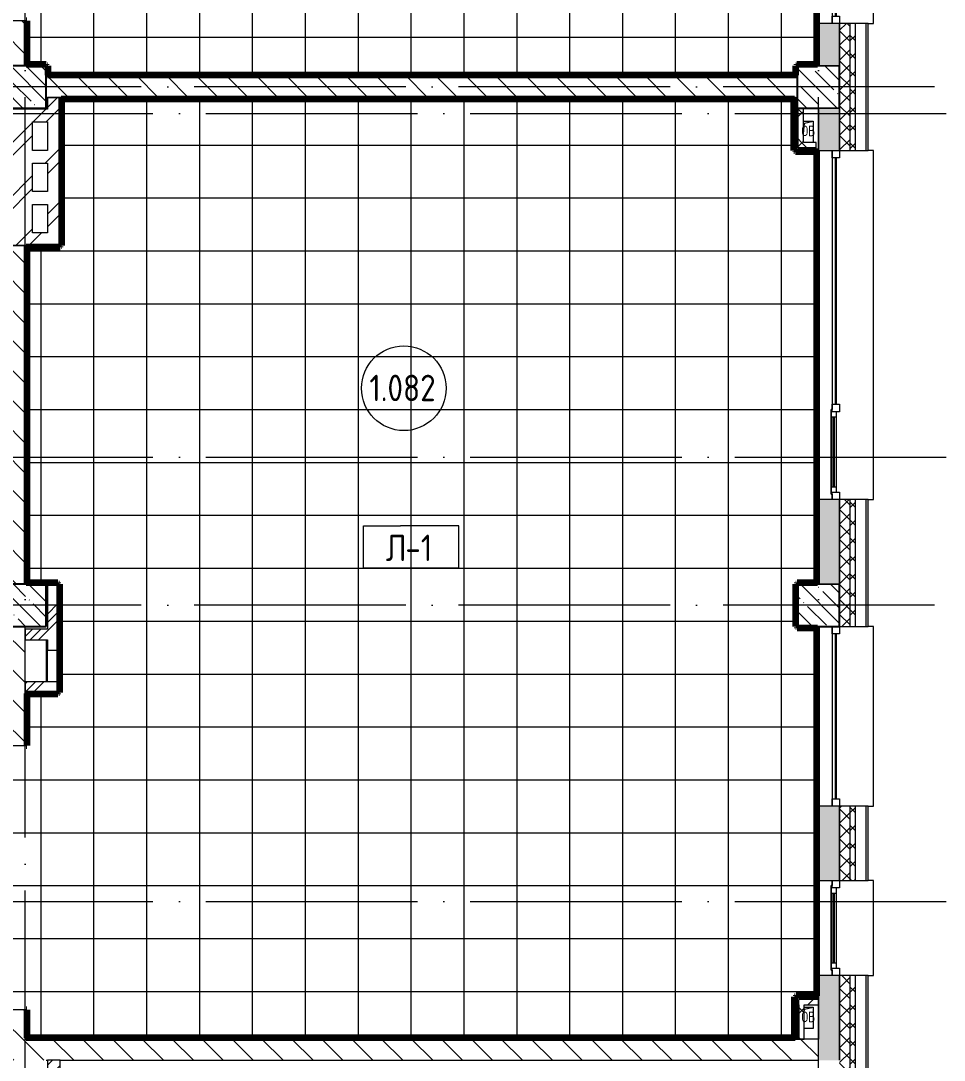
# Model space of a CAD drawing. Header units: millimetres. Extents: x -4370 to 196781, y -4577 to 61202.
# Drawn here: x 145209 to 153939, y 26825 to 36650 of the extents above; entities that cross this region are included whole.
import ezdxf

# ---------------------------------------------------------------- set-up
doc = ezdxf.new("R2010")
doc.units = ezdxf.units.MM
doc.linetypes.add('ADSK_Линия сетки', pattern=[2500, 2000, -250, 0, -250])
for name, color, linetype, lineweight in [('A-____-NOTE-TEXT', 131, 'Continuous', 9), ('A-AREA-____-IDEN', 2, 'Continuous', 20), ('A-DETL-GENF-OTLN', 92, 'Continuous', 9), ('A-FLOR-____-IDEN', 11, 'Continuous', 20), ('A-FLOR-____-OTLN', 192, 'Continuous', 9), ('A-FLOR-____-PATT', 8, 'Continuous', 9), ('A-GENM-____-MCUT', 13, 'Continuous', 9), ('A-GENM-____-OTLN', 13, 'Continuous', 9), ('A-GLAZ-____-MCUT', 151, 'Continuous', 9), ('A-GLAZ-____-OTLN', 151, 'Continuous', 9), ('A-WALL-____-MCUT', 113, 'Continuous', 9), ('A-WALL-____-PATT', 111, 'Continuous', 9), ('A-WALL-FNSH-MCUT', 113, 'Continuous', 9), ('I-WALL-____-OTLN', 2, 'Continuous', 9), ('S-COLS-____-MCUT', 52, 'Continuous', 9), ('S-COLS-____-OTLN', 52, 'Continuous', 9), ('S-GRID-____-OTLN', 1, 'Continuous', 9)]:
    doc.layers.add(name, color=color, linetype=linetype, lineweight=lineweight)
doc.styles.add('GOST Common_1', font='GOST_Common.ttf', dxfattribs={"width": 0.9, "height": 250})
doc.styles.add('ISOCPEUR', font='isocpeur.ttf', dxfattribs={"width": 0.8, "height": 100})
pattern_1 = [(135, (0, 0), (-141.42136, -141.42136), [])]
pattern_2 = [(45, (0, 0), (-224.5064, 224.5064), []), (45, (79.38, 0), (0, 449.0128), []), (45, (-79.38, 0), (0, 449.0128), [])]
pattern_3 = [(45, (0, 0), (-251.4472, 251.4472), []), (45, (0, 381), (-251.4472, 251.4472), [])]
pattern_4 = [(45, (0, 0), (-141.42136, 141.42136), []), (135, (0, 0), (-141.42136, -141.42136), [])]
pattern_5 = [(135, (0, 0), (-142.5612, -142.5612), []), (135, (142.56, 0), (-142.5612, -142.5612), [252.016, -50.403, 3.353, -47.05])]

# ---------------------------------------------------------------- blocks, each defined once
blk = doc.blocks.new('Окно_СКБ_1Ст1 - 120_Окно_СКБ_1Ст_900_ОК6Л-V30-О_АИ_ПП_0_000_Целиком')
at = {"layer": 'A-GLAZ-____-MCUT', "color": 90}
for p, q in [((-450, -195), (-450, -125)), ((-450, -125), (-380, -125)), ((-380, -195), (-450, -195)), ((-380, -195), (-400, -195)), ((-400, -195), (-400, -205)), ((-380, -125), (-380, -195)), ((380, -155), (-380, -155)), ((-380, -155), (-380, -195)), ((-330, -205), (-330, -155)), ((330, -205), (330, -155)), ((380, -195), (380, -125)), ((380, -125), (450, -125)), ((380, -195), (380, -155)), ((450, -195), (380, -195)), ((400, -195), (380, -195)), ((400, -205), (400, -195)), ((450, -125), (450, -195)), ((-400, -205), (400, -205)), ((400, -205), (-400, -205))]:
    blk.add_line(p, q, dxfattribs=at)
at = {"layer": 'A-GLAZ-____-MCUT', "color": 10, "lineweight": 5}
for p, q in [((-330, -175), (330, -175)), ((330, -185), (-330, -185))]:
    blk.add_line(p, q, dxfattribs=at)
at = {"layer": 'A-GLAZ-____-OTLN', "color": 10, "lineweight": 5}
for p, q in [((-450, -195), (-400, -195)), ((400, -195), (450, -195))]:
    blk.add_line(p, q, dxfattribs=at)
blk = doc.blocks.new('WNW_Отлив1 - Отлив_металлический 2-28596055-О_АИ_ПП_0_000_Целиком')
at = {"layer": 'A-GLAZ-____-OTLN', "color": 10, "lineweight": 5}
for p, q in [((450, 320), (-450, 320)), ((-450, 320), (-450, 270)), ((450, 270), (450, 320))]:
    blk.add_line(p, q, dxfattribs=at)
blk = doc.blocks.new('Окно_СКБ_1Ст1 - 120_Окно_СКБ_1Ст_1700_ОК19Л-29018914-О_АИ_ПП_0_000_Целиком')
at = {"layer": 'A-GLAZ-____-MCUT', "color": 90}
for p, q in [((-850, -195), (-850, -125)), ((-850, -125), (-780, -125)), ((-780, -195), (-850, -195)), ((-780, -125), (-780, -195)), ((780, -195), (780, -125)), ((780, -125), (850, -125)), ((850, -195), (780, -195)), ((850, -125), (850, -195))]:
    blk.add_line(p, q, dxfattribs=at)
at = {"layer": 'A-GLAZ-____-MCUT', "color": 10, "lineweight": 5}
for p, q in [((780, -155), (-780, -155)), ((780, -165), (-780, -165))]:
    blk.add_line(p, q, dxfattribs=at)
at = {"layer": 'A-GLAZ-____-OTLN', "color": 10, "lineweight": 5}
blk.add_line((-850, -195), (850, -195), dxfattribs=at)
blk = doc.blocks.new('WNW_Отлив1 - Отлив_металлический 2-28595994-О_АИ_ПП_0_000_Целиком')
at = {"layer": 'A-GLAZ-____-OTLN', "color": 10, "lineweight": 5}
for p, q in [((850, 320), (-850, 320)), ((-850, 320), (-850, 270)), ((850, 270), (850, 320))]:
    blk.add_line(p, q, dxfattribs=at)
blk = doc.blocks.new('Окно_СКБ_2Ст1 - Окно_СКБ_2Ст 3300_ОК2-29018964-О_АИ_ПП_0_000_Целиком')
at = {"layer": 'A-GLAZ-____-MCUT', "color": 90}
for p, q in [((-1650, -195), (-1650, -125)), ((-1650, -125), (-1580, -125)), ((-1580, -195), (-1650, -195)), ((-1580, -125), (-1580, -195)), ((750, -195), (750, -125)), ((750, -125), (820, -125)), ((820, -195), (750, -195)), ((820, -195), (800, -195)), ((800, -195), (800, -205)), ((820, -125), (820, -195)), ((1580, -155), (820, -155)), ((820, -155), (820, -195)), ((870, -205), (870, -155)), ((1530, -205), (1530, -155)), ((1580, -195), (1580, -125)), ((1580, -125), (1650, -125)), ((1580, -195), (1580, -155)), ((1650, -195), (1580, -195)), ((1600, -195), (1580, -195)), ((1600, -205), (1600, -195)), ((1650, -125), (1650, -195)), ((800, -205), (1600, -205)), ((1600, -205), (800, -205))]:
    blk.add_line(p, q, dxfattribs=at)
at = {"layer": 'A-GLAZ-____-MCUT', "color": 10, "lineweight": 5}
for p, q in [((750, -155), (-1580, -155)), ((750, -165), (-1580, -165)), ((870, -175), (1530, -175)), ((1530, -185), (870, -185))]:
    blk.add_line(p, q, dxfattribs=at)
at = {"layer": 'A-GLAZ-____-OTLN', "color": 10, "lineweight": 5}
for p, q in [((-1650, -195), (800, -195)), ((1600, -195), (1650, -195))]:
    blk.add_line(p, q, dxfattribs=at)
blk = doc.blocks.new('WNW_Отлив1 - Отлив_металлический 2-28598290-О_АИ_ПП_0_000_Целиком')
at = {"layer": 'A-GLAZ-____-OTLN', "color": 10, "lineweight": 5}
for p, q in [((1650, 320), (-1650, 320)), ((-1650, 320), (-1650, 270)), ((1650, 270), (1650, 320))]:
    blk.add_line(p, q, dxfattribs=at)
blk = doc.blocks.new('Окно_СКБ_2Ст1 - Окно_СКБ_2Ст 3300_ОК2л-29018870-О_АИ_ПП_0_000_Целиком')
at = {"layer": 'A-GLAZ-____-MCUT', "color": 90}
for p, q in [((-1650, -195), (-1650, -125)), ((-1650, -125), (-1580, -125)), ((-1580, -195), (-1650, -195)), ((-1580, -195), (-1600, -195)), ((-1600, -195), (-1600, -205)), ((-1580, -125), (-1580, -195)), ((-820, -155), (-1580, -155)), ((-1580, -155), (-1580, -195)), ((-1530, -205), (-1530, -155)), ((-870, -205), (-870, -155)), ((-820, -195), (-820, -125)), ((-820, -125), (-750, -125)), ((-820, -195), (-820, -155)), ((-750, -195), (-820, -195)), ((-800, -195), (-820, -195)), ((-800, -205), (-800, -195)), ((-750, -125), (-750, -195)), ((1580, -195), (1580, -125)), ((1580, -125), (1650, -125)), ((1650, -195), (1580, -195)), ((1650, -125), (1650, -195)), ((-1600, -205), (-800, -205)), ((-800, -205), (-1600, -205))]:
    blk.add_line(p, q, dxfattribs=at)
at = {"layer": 'A-GLAZ-____-MCUT', "color": 10, "lineweight": 5}
for p, q in [((-1530, -175), (-870, -175)), ((-870, -185), (-1530, -185)), ((1580, -155), (-750, -155)), ((1580, -165), (-750, -165))]:
    blk.add_line(p, q, dxfattribs=at)
at = {"layer": 'A-GLAZ-____-OTLN', "color": 10, "lineweight": 5}
for p, q in [((-1650, -195), (-1600, -195)), ((-800, -195), (1650, -195))]:
    blk.add_line(p, q, dxfattribs=at)
blk = doc.blocks.new('BSC_Колонна _Прямоугольная - 400x400-V39-О_АИ_ПП_0_000_Целиком')
at = {"layer": 'S-COLS-____-OTLN', "lineweight": 5}
h = blk.add_hatch(dxfattribs=at)
h.set_pattern_fill('FP_67', color=256, style=0, pattern_type=2)
h.set_pattern_definition([(135, (-145249.98, -31125), (-142.5612, -142.5612), []), (135, (-145107.42, -31125), (-142.5612, -142.5612), [252.016, -50.403, 3.353, -47.05])])
h.paths.add_polyline_path([(200, -200), (200, 200), (-200, 200), (-200, -200)])
at = {"layer": 'S-COLS-____-MCUT', "color": 130, "lineweight": 25}
for p, q in [((200, 200), (-200, 200)), ((-200, 200), (-200, -200)), ((200, -200), (200, 200)), ((-200, -200), (200, -200))]:
    blk.add_line(p, q, dxfattribs=at)
blk = doc.blocks.new('_Wn_-As_OpeningMEP_floor__Rectangular - _Wn_-As_OpeningMEP_floor__Rectangular-V50-О_АИ_ПП_0_000_Целиком')
at = {"layer": 'A-DETL-GENF-OTLN', "color": 10, "lineweight": 5}
for p, q in [((-42, 32.5), (-32.3, 132.3)), ((-32.3, 132.3), (50, 150))]:
    blk.add_line(p, q, dxfattribs=at)
blk = doc.blocks.new('_Wn_-As_OpeningMEP_floor__Rectangular - _Wn_-As_OpeningMEP_floor__Rectangular-V51-О_АИ_ПП_0_000_Целиком')
at = {"layer": 'A-DETL-GENF-OTLN', "color": 10, "lineweight": 5}
for p, q in [((-35, 104.6), (-32.3, 132.3)), ((-32.3, 132.3), (50, 150))]:
    blk.add_line(p, q, dxfattribs=at)
blk = doc.blocks.new('ASML_АР_Отделка Люка - ВО Отделка люков_Грунтовка 0_Шпатлевка 0_Окраска 0_0-42467640-О_АИ_ПП_0_000_Целиком')
at = {"layer": 'A-GENM-____-MCUT', "color": 130, "lineweight": 25}
for p, q in [((150, 3), (-150, 3)), ((-150, 3), (-150, 0)), ((150, 0), (150, 3)), ((-150, 0), (150, 0))]:
    blk.add_line(p, q, dxfattribs=at)
blk = doc.blocks.new('0083_СОШ675_АР_R22_rvt-1-О_АИ_ПП_0_000_Целиком')
at = {"layer": 'A-WALL-____-PATT', "lineweight": 5}
h = blk.add_hatch(dxfattribs=at)
h.set_pattern_fill('FP_1', color=10, style=0, pattern_type=2)
h.set_pattern_definition([(135, (0, 0), (-84.85281, -84.85281), []), (225, (0, 0), (84.85281, -84.85281), [])])
h.paths.add_polyline_path([(153050, -275), (153100, -275), (153100, 625), (153050, 625), (153050, -175)])
h.paths.add_polyline_path([(153100, 2325), (153100, 3025), (153050, 3025), (153050, 2325)])
h.paths.add_polyline_path([(153050, 3925), (153100, 3925), (153100, 5125), (153050, 5125), (153050, 3978.1)])
h.paths.add_polyline_path([(153100, 8425), (153100, 9625), (153050, 9625), (153050, 8425)])
h.paths.add_polyline_path([(153050, 11325), (153100, 11325), (153100, 12025), (153050, 12025)])
h.paths.add_polyline_path([(153100, 12925), (153100, 14125), (153050, 14125), (153050, 12925)])
h.paths.add_polyline_path([(153050, 17425), (153100, 17425), (153100, 18625), (153050, 18625), (153050, 17838.5)])
h.paths.add_polyline_path([(153100, 20325), (153100, 21025), (153050, 21025), (153050, 20325)])
h.paths.add_polyline_path([(153100, 21925), (153100, 23125), (153050, 23125), (153050, 21925)])
h.paths.add_polyline_path([(153100, 26425), (153100, 27625), (153050, 27625), (153050, 26425)])
h.paths.add_polyline_path([(153100, 28525), (153100, 29225), (153050, 29225), (153050, 28525)])
h.paths.add_polyline_path([(153050, 30925), (153100, 30925), (153100, 32125), (153050, 32125), (153050, 31699)])
h.paths.add_polyline_path([(153100, 35425), (153100, 36625), (153050, 36625), (153050, 35425)])
h.paths.add_polyline_path([(153050, 39925), (153100, 39925), (153100, 41125), (153050, 41125), (153050, 40939.3)])
h.paths.add_polyline_path([(153100, 42025), (153100, 42725), (153050, 42725), (153050, 42025)])
h.paths.add_polyline_path([(153050, 44425), (153100, 44425), (153100, 45625), (153050, 45625), (153050, 45559.5)])
h.paths.add_polyline_path([(153100, 47325), (153100, 48025), (153050, 48025), (153050, 47325)])
h.paths.add_polyline_path([(153050, 48925), (153100, 48925), (153100, 50125), (153050, 50125), (153050, 49024.6)])
h.paths.add_polyline_path([(153050, 53425), (153100, 53425), (153100, 54625), (153050, 54625), (153050, 53644.8)])
h.paths.add_polyline_path([(153100, 57925), (153100, 59075), (153050, 59075), (153050, 57925)])
h = blk.add_hatch(dxfattribs=at)
h.set_pattern_fill('FP_6', color=10, style=0, pattern_type=2)
h.set_pattern_definition([(45, (0, 0), (-70.71068, 70.71068), []), (135, (0, 0), (-70.71068, -70.71068), [])])
h.paths.add_polyline_path([(152950, -175), (153050, -175), (153050, 625), (152950, 625), (152950, -64.6)])
h.paths.add_polyline_path([(153050, 2325), (153050, 3025), (152950, 3025), (152950, 2325)])
h.paths.add_polyline_path([(152950, 3925), (153050, 3925), (153050, 5125), (152950, 5125), (152950, 3978.1)])
h.paths.add_polyline_path([(153050, 8425), (153050, 9625), (152950, 9625), (152950, 8425)])
h.paths.add_polyline_path([(153050, 11325), (153050, 12025), (152950, 12025), (152950, 11325)])
h.paths.add_polyline_path([(152950, 12925), (153050, 12925), (153050, 14125), (152950, 14125), (152950, 13218.4)])
h.paths.add_polyline_path([(152950, 17425), (153050, 17425), (153050, 18625), (152950, 18625), (152950, 17825)])
h.paths.add_polyline_path([(152950, 20325), (153050, 20325), (153050, 21025), (152950, 21025)])
h.paths.add_polyline_path([(152950, 21925), (153050, 21925), (153050, 23125), (152950, 23125), (152950, 22325)])
h.paths.add_polyline_path([(152950, 26425), (153050, 26425), (153050, 27625), (152950, 27625), (152950, 26825)])
h.paths.add_polyline_path([(152950, 28525), (153050, 28525), (153050, 29225), (152950, 29225)])
h.paths.add_polyline_path([(153050, 30925), (153050, 32125), (152950, 32125), (152950, 30925)])
h.paths.add_polyline_path([(153050, 35425), (153050, 36625), (152950, 36625), (152950, 35425)])
h.paths.add_polyline_path([(153050, 39925), (153050, 41125), (152950, 41125), (152950, 39925)])
h.paths.add_polyline_path([(152950, 42025), (153050, 42025), (153050, 42725), (152950, 42725), (152950, 42094.4)])
h.paths.add_polyline_path([(153050, 44425), (153050, 45625), (152950, 45625), (152950, 44425)])
h.paths.add_polyline_path([(153050, 47325), (153050, 48025), (152950, 48025), (152950, 47325)])
h.paths.add_polyline_path([(152950, 48925), (153050, 48925), (153050, 50125), (152950, 50125), (152950, 49024.6)])
h.paths.add_polyline_path([(153050, 53425), (153050, 54625), (152950, 54625), (152950, 53425)])
h.paths.add_polyline_path([(152950, 57925), (153050, 57925), (153050, 58975), (152950, 58975), (152950, 58264.9)])
h = blk.add_hatch(dxfattribs=at)
h.set_pattern_fill('FP_5', color=10, style=0, pattern_type=2)
h.set_pattern_definition([(50, (0, 0), (364.36793, -31.8783), [38.1, -419.1]), (355, (0, 0), (-70.48585, 382.1133), [30.48, -335.28]), (100.451, (30.36, -2.66), (293.885, 350.2334), [32.38, -356.18]), (46.184, (0, 101.6), (542.1585, -84.0858), [57.15, -628.65]), (96.636, (45.2, 94.6), (474.8049, 494.8554), [48.57, -534.27]), (351.184, (0, 101.6), (474.8102, 494.85), [45.72, -502.92]), (21, (50.8, 76.2), (303.22847, -204.53046), [38.1, -419.1]), (326, (50.8, 76.2), (123.6039, 368.37604), [30.48, -335.28]), (71.451, (76.07, 59.16), (426.8341, 163.8427), [32.38, -356.18]), (37.5, (0, 0), (6.17665, 169.11015), [16.764, -314.452, 16.764, -323.596, -336.55]), (37.5, (0, 0), (6.17665, 169.11015), [-671.576, 16.764, -319.786]), (7.5, (0, 0), (133.63888, 200.3615), [16.764, -177.292, 16.764, -306.832, -128.27]), (7.5, (0, 0), (133.63888, 200.3615), [-517.652, 16.764, -111.506]), (327.5, (-113.28, 0), (271.18182, -11.45836), [16.764, -110.236, 16.764, -379.476, -525.78]), (327.5, (-113.28, 0), (271.18182, -11.45836), [-523.24, 16.764, -509.016]), (317.5, (-164.08, 0), (296.2585, 50.85285), [16.764, -148.336, 16.764, -246.38, -373.38]), (317.5, (-164.08, 0), (296.2585, 50.85285), [-428.244, 16.764, -356.616])])
h.paths.add_polyline_path([(152886.1, -175), (152950, -175), (152950, 625), (152750, 625), (152750, -175)])
h.paths.add_polyline_path([(152950, 2325), (152950, 3025), (152750, 3025), (152750, 2325)])
h.paths.add_polyline_path([(152750, 4325), (152950, 4325), (152950, 5125), (152750, 5125), (152750, 4555.6)])
h.paths.add_polyline_path([(152886.1, 8825), (152950, 8825), (152950, 9625), (152750, 9625), (152750, 8825)])
h.paths.add_polyline_path([(152950, 11325), (152950, 12025), (152750, 12025), (152750, 11325)])
h.paths.add_polyline_path([(152950, 13325), (152950, 14125), (152750, 14125), (152750, 13325), (152886.1, 13325)])
h.paths.add_polyline_path([(152886.1, 17825), (152950, 17825), (152950, 18625), (152750, 18625), (152750, 17825)])
h.paths.add_polyline_path([(152750, 20325), (152950, 20325), (152950, 21025), (152750, 21025)])
h.paths.add_polyline_path([(152886.1, 22325), (152950, 22325), (152950, 23125), (152750, 23125), (152750, 22325)])
h.paths.add_polyline_path([(152886.1, 26825), (152950, 26825), (152950, 27625), (152750, 27625), (152750, 26825)])
h.paths.add_polyline_path([(152950, 28525), (152950, 29225), (152750, 29225), (152750, 28525)])
h.paths.add_polyline_path([(152750, 31325), (152950, 31325), (152950, 32125), (152750, 32125), (152750, 31699)])
h.paths.add_polyline_path([(152750, 35425), (152950, 35425), (152950, 35825), (152750, 35825), (152750, 35741.7)])
h.paths.add_polyline_path([(152750, 36225), (152950, 36225), (152950, 36625), (152750, 36625), (152750, 36319.2)])
h.paths.add_polyline_path([(152750, 39925), (152950, 39925), (152950, 40725), (152750, 40725), (152750, 40325.3)])
h.paths.add_polyline_path([(152886.1, 42025), (152950, 42025), (152950, 42725), (152750, 42725), (152750, 42025)])
h.paths.add_polyline_path([(152950, 44425), (152950, 45625), (152750, 45625), (152750, 44425), (152886.1, 44425)])
h.paths.add_polyline_path([(152750, 47725), (152950, 47725), (152950, 48025), (152750, 48025), (152750, 47869.6)])
h.paths.add_polyline_path([(152750, 48925), (152950, 48925), (152950, 50125), (152750, 50125), (152750, 49024.6)])
h.paths.add_polyline_path([(152950, 53825), (152950, 54625), (152750, 54625), (152750, 53825), (152886.1, 53825)])
h.paths.add_polyline_path([(152750, 57925), (152950, 57925), (152950, 58575), (152750, 58575), (152750, 58264.9)])
h = blk.add_hatch(dxfattribs=at)
h.set_pattern_fill('FP_4', color=10, style=0, pattern_type=2)
h.set_pattern_definition(pattern_1)
h.paths.add_polyline_path([(145250, 36225), (145250, 36650), (145050, 36650), (145050, 36225)])
h.paths.add_polyline_path([(145250, 39150), (145250, 40725), (145050, 40725), (145050, 39150)])
h = blk.add_hatch(dxfattribs=at)
h.set_pattern_fill('FP_4', color=10, style=0, pattern_type=2)
h.set_pattern_definition(pattern_1)
h.paths.add_polyline_path([(152550, 35925.2), (152550, 36125.2), (145450, 36125.2), (145450, 35925.2), (152265.2, 35925.2)])
h = blk.add_hatch(dxfattribs=at)
h.set_pattern_fill('FP_7', color=10, style=0, pattern_type=2)
h.set_pattern_definition(pattern_3)
h.paths.add_polyline_path([(145580, 34525), (145580, 35925.2), (145460, 35925.2), (145460, 34525)])
h = blk.add_hatch(dxfattribs=at)
h.set_pattern_fill('FP_7', color=10, style=0, pattern_type=2)
h.set_pattern_definition(pattern_3)
h.paths.add_polyline_path([(145460, 35695), (145460, 35815), (145070, 35815), (145070, 35695), (145434.8, 35695)])
h = blk.add_hatch(dxfattribs=at)
h.set_pattern_fill('FP_56', color=252, style=0, pattern_type=2)
h.set_pattern_definition(pattern_4)
h.paths.add_polyline_path([(152608, 35500.3), (152608, 35825), (152558, 35825), (152558, 35500.3), (152575.7, 35500.3)])
h = blk.add_hatch(dxfattribs=at)
h.set_pattern_fill('FP_7', color=10, style=0, pattern_type=2)
h.set_pattern_definition(pattern_3)
h.paths.add_polyline_path([(145070, 34645), (145320, 34645), (145320, 35695), (145070, 35695), (145070, 35164.1)])
h = blk.add_hatch(dxfattribs=at)
h.set_pattern_fill('FP_56', color=252, style=0, pattern_type=2)
h.set_pattern_definition(pattern_4)
h.paths.add_polyline_path([(152575.7, 35450.3), (152730, 35450.3), (152730, 35500.3), (152558, 35500.3), (152558, 35450.3)])
h = blk.add_hatch(dxfattribs=at)
h.set_pattern_fill('FP_7', color=10, style=0, pattern_type=2)
h.set_pattern_definition(pattern_3)
h.paths.add_polyline_path([(145460, 35305), (145460, 35425), (145320, 35425), (145320, 35305), (145434.8, 35305)])
h = blk.add_hatch(dxfattribs=at)
h.set_pattern_fill('FP_7', color=10, style=0, pattern_type=2)
h.set_pattern_definition(pattern_3)
h.paths.add_polyline_path([(145070, 34525), (145460, 34525), (145460, 34645), (145070, 34645)])
h = blk.add_hatch(dxfattribs=at)
h.set_pattern_fill('FP_4', color=10, style=0, pattern_type=2)
h.set_pattern_definition(pattern_1)
h.paths.add_polyline_path([(145050, 31325), (145250, 31325), (145250, 34525), (145050, 34525), (145050, 31699)])
h = blk.add_hatch(dxfattribs=at)
h.set_pattern_fill('FP_8', color=10, style=0, pattern_type=2)
h.set_pattern_definition(pattern_2)
h.paths.add_polyline_path([(145559.8, 30300), (145559.8, 30400), (145459.8, 30400), (145459.8, 30300), (145556.8, 30300)])
h.paths.add_polyline_path([(145556.8, 30700), (145559.8, 30700), (145559.8, 31325), (145459.8, 31325), (145459.8, 30700)])
h = blk.add_hatch(dxfattribs=at)
h.set_pattern_fill('FP_4', color=10, style=0, pattern_type=2)
h.set_pattern_definition(pattern_1)
h.paths.add_polyline_path([(145050, 26825), (145249.8, 26825), (145249.8, 27300), (145049.8, 27300), (145049.8, 26825)])
h.paths.add_polyline_path([(145049.8, 29800), (145249.8, 29800), (145249.8, 30925), (145049.8, 30925), (145049.8, 30544)])
h = blk.add_hatch(dxfattribs=at)
h.set_pattern_fill('FP_8', color=10, style=0, pattern_type=2)
h.set_pattern_definition(pattern_2)
h.paths.add_polyline_path([(145459.8, 30800), (145459.8, 30900), (145250, 30900), (145250, 30800)])
h = blk.add_hatch(dxfattribs=at)
h.set_pattern_fill('FP_8', color=10, style=0, pattern_type=2)
h.set_pattern_definition(pattern_2)
h.paths.add_polyline_path([(145459.8, 30300), (145459.8, 30400), (145250, 30400), (145250, 30300)])
h = blk.add_hatch(dxfattribs=at)
h.set_pattern_fill('FP_56', color=252, style=0, pattern_type=2)
h.set_pattern_definition(pattern_4)
h.paths.add_polyline_path([(152615, 27349.7), (152750, 27349.7), (152750, 27399.7), (152565, 27399.7), (152565, 27349.7), (152575.7, 27349.7)])
h = blk.add_hatch(dxfattribs=at)
h.set_pattern_fill('FP_56', color=252, style=0, pattern_type=2)
h.set_pattern_definition(pattern_4)
h.paths.add_polyline_path([(152565, 27025), (152615, 27025), (152615, 27349.7), (152565, 27349.7), (152565, 27078.9)])
h = blk.add_hatch(dxfattribs=at)
h.set_pattern_fill('FP_4', color=10, style=0, pattern_type=2)
h.set_pattern_definition(pattern_1)
h.paths.add_polyline_path([(152750, 26825), (152750, 27025), (145249.8, 27025), (145249.8, 26825), (152265.2, 26825)])
h = blk.add_hatch(dxfattribs=at)
h.set_pattern_fill('FP_7', color=10, style=0, pattern_type=2)
h.set_pattern_definition(pattern_3)
h.paths.add_polyline_path([(145580, 24735), (145580, 26125), (145460, 26125), (145460, 24735)])
h.paths.add_polyline_path([(145580, 26425), (145580, 26825), (145460, 26825), (145460, 26425), (145577, 26425)])
at = {"layer": 'S-COLS-____-OTLN', "lineweight": 5}
h = blk.add_hatch(dxfattribs=at)
h.set_pattern_fill('FP_3', color=256, style=0, pattern_type=2)
h.set_pattern_definition(pattern_5)
h.paths.add_polyline_path([(145450, 35825), (145450, 36225), (145050, 36225), (145050, 35825), (145434.8, 35825)])
h = blk.add_hatch(dxfattribs=at)
h.set_pattern_fill('FP_3', color=256, style=0, pattern_type=2)
h.set_pattern_definition(pattern_5)
h.paths.add_polyline_path([(152575.7, 35825), (152950, 35825), (152950, 36225), (152550, 36225), (152550, 35825)])
h = blk.add_hatch(dxfattribs=at)
h.set_pattern_fill('FP_3', color=256, style=0, pattern_type=2)
h.set_pattern_definition(pattern_5)
h.paths.add_polyline_path([(152550, 30925), (152950, 30925), (152950, 31325), (152550, 31325)])
at = {"layer": 'A-FLOR-____-OTLN', "color": 90}
for p, q in [((152608, 35700.3), (152700, 35700.3)), ((152700, 35700.3), (152700, 35500.3)), ((145250.2, 30400), (145250.2, 30800)), ((145450.2, 30800), (145450.2, 30400)), ((152615, 27325.4), (152700, 27325.4)), ((152700, 27325.4), (152700, 27125.4)), ((152700, 27125.4), (152615, 27125.4))]:
    blk.add_line(p, q, dxfattribs=at)
at = {"layer": 'A-WALL-____-MCUT', "color": 50, "lineweight": 13}
for p, q in [((145250, 36650), (145050, 36650)), ((145250, 36225), (145250, 36650)), ((152750, 36625), (152750, 36225)), ((152950, 36625), (152750, 36625)), ((152950, 36225), (152950, 36625)), ((152950, 36625), (152950, 36225)), ((153100, 36625), (153050, 36625)), ((153050, 35425), (153050, 36625)), ((153100, 35425), (153100, 36625)), ((145050, 36225), (145250, 36225)), ((152550, 36125.2), (145450, 36125.2)), ((145450, 36125.2), (145450, 35925.2)), ((152550, 35925.2), (152550, 36125.2)), ((145450, 35925.2), (152550, 35925.2)), ((145460, 35925.2), (145460, 35815)), ((145580, 35925.2), (145460, 35925.2)), ((145580, 34525), (145580, 35925.2)), ((145460, 35815), (145070, 35815)), ((152608, 35825), (152558, 35825)), ((152558, 35500.3), (152558, 35825)), ((152608, 35500.3), (152608, 35825)), ((152750, 35825), (152750, 35425)), ((152950, 35425), (152950, 35825)), ((152950, 35825), (152950, 35425)), ((145320, 35425), (145320, 35695)), ((145320, 35695), (145460, 35695)), ((145460, 35695), (145460, 35425)), ((152558, 35450.3), (152558, 35500.3)), ((152730, 35500.3), (152608, 35500.3)), ((152730, 35450.3), (152730, 35500.3)), ((145460, 35425), (145320, 35425)), ((152730, 35450.3), (152558, 35450.3)), ((152750, 35425), (152950, 35425)), ((153050, 35425), (153100, 35425)), ((145320, 35035), (145320, 35305)), ((145320, 35305), (145460, 35305)), ((145460, 35305), (145460, 35035)), ((145460, 35035), (145320, 35035)), ((145320, 34645), (145320, 34915)), ((145320, 34915), (145460, 34915)), ((145460, 34915), (145460, 34645)), ((145460, 34645), (145320, 34645)), ((145250, 34525), (145050, 34525)), ((145070, 34525), (145460, 34525)), ((145250, 31325), (145250, 34525)), ((145460, 34525), (145580, 34525)), ((152750, 32125), (152750, 31325)), ((152950, 32125), (152750, 32125)), ((152950, 31325), (152950, 32125)), ((152950, 32125), (152950, 31325)), ((153100, 32125), (153050, 32125)), ((153050, 30925), (153050, 32125)), ((153100, 30925), (153100, 32125)), ((145459.8, 31325), (145459.8, 30900)), ((145559.8, 31325), (145459.8, 31325)), ((145559.8, 30700), (145559.8, 31325)), ((145249.8, 29800), (145249.8, 30925)), ((145459.8, 30900), (145250, 30900)), ((145250, 30900), (145250, 30800)), ((153050, 30925), (153100, 30925)), ((145250, 30800), (145459.8, 30800)), ((145459.8, 30800), (145459.8, 30700)), ((145459.8, 30700), (145556.8, 30700)), ((145459.8, 30400), (145250, 30400)), ((145250, 30400), (145250, 30300)), ((145556.8, 30400), (145459.8, 30400)), ((145559.8, 30300), (145559.8, 30400)), ((145250, 30300), (145459.8, 30300)), ((145459.8, 30300), (145559.8, 30300)), ((145049.8, 29800), (145249.8, 29800)), ((152750, 29225), (152750, 28525)), ((152950, 29225), (152750, 29225)), ((152950, 28525), (152950, 29225)), ((152950, 29225), (152950, 28525)), ((153100, 29225), (153050, 29225)), ((153050, 28525), (153050, 29225)), ((153100, 28525), (153100, 29225)), ((152750, 28525), (152950, 28525)), ((153050, 28525), (153100, 28525)), ((152750, 27625), (152750, 27025)), ((152950, 27625), (152750, 27625)), ((152950, 26825), (152950, 27625)), ((152950, 27625), (152950, 26825)), ((153100, 27625), (153050, 27625)), ((153050, 26425), (153050, 27625)), ((153100, 26425), (153100, 27625)), ((152565, 27349.7), (152565, 27399.7)), ((152750, 27399.7), (152565, 27399.7)), ((152565, 27349.7), (152565, 27025)), ((152615, 27025), (152615, 27349.7)), ((152615, 27349.7), (152750, 27349.7)), ((152750, 27349.7), (152750, 27399.7)), ((145249.8, 27300), (145049.8, 27300)), ((145249.8, 27025), (145249.8, 27300)), ((152750, 27025), (145249.8, 27025)), ((152565, 27025), (152615, 27025)), ((145450, 26825), (145460, 26825)), ((145460, 26825), (145460, 26425)), ((145580, 26825), (152750, 26825)), ((145580, 26425), (145580, 26825))]:
    blk.add_line(p, q, dxfattribs=at)
at = {"layer": 'A-WALL-____-MCUT', "color": 90}
for p, q in [((153050, 36625), (152950, 36625)), ((153200, 36625), (153100, 36625)), ((152950, 36225), (152950, 35825)), ((152950, 35425), (153050, 35425)), ((153100, 35425), (153200, 35425)), ((153050, 32125), (152950, 32125)), ((153200, 32125), (153100, 32125)), ((152950, 31325), (152950, 30925)), ((152950, 30925), (153050, 30925)), ((153100, 30925), (153200, 30925)), ((153050, 29225), (152950, 29225)), ((153200, 29225), (153100, 29225)), ((152950, 28525), (153050, 28525)), ((153100, 28525), (153200, 28525)), ((153050, 27625), (152950, 27625)), ((153200, 27625), (153100, 27625))]:
    blk.add_line(p, q, dxfattribs=at)
at = {"layer": 'A-WALL-____-MCUT', "color": 10, "lineweight": 5}
for p, q in [((153200, 35425), (153200, 36625)), ((152750, 36225), (152950, 36225)), ((152545.5, 35500.3), (152545.5, 35825)), ((152950, 35825), (152750, 35825)), ((152545.5, 35450.3), (152545.5, 35500.3)), ((152545.5, 35437.8), (152545.5, 35450.3)), ((152730, 35437.8), (152545.5, 35437.8)), ((153200, 30925), (153200, 32125)), ((152750, 31325), (152950, 31325)), ((153200, 28525), (153200, 29225)), ((153200, 26425), (153200, 27625)), ((152552.5, 27399.7), (152552.5, 27412.2)), ((152750, 27412.2), (152552.5, 27412.2)), ((152552.5, 27349.7), (152552.5, 27399.7)), ((152552.5, 27349.7), (152552.5, 27025)), ((152750, 26825), (152750, 27025)), ((145580, 26825), (145460, 26825))]:
    blk.add_line(p, q, dxfattribs=at)
at = {"layer": 'A-WALL-FNSH-MCUT', "color": 90}
for p, q in [((153220, 36625), (153200, 36625)), ((153220, 35425), (153220, 36625)), ((152533, 35825), (152533, 35500.3)), ((152545.5, 35825), (152533, 35825)), ((152558, 35825), (152545.5, 35825)), ((152533, 35500.3), (152533, 35450.3)), ((152533, 35450.3), (152533, 35437.8)), ((152533, 35437.8), (152533, 35425.3)), ((152533, 35425.3), (152730, 35425.3)), ((152730, 35437.8), (152730, 35450.3)), ((152730, 35425.3), (152730, 35437.8)), ((153200, 35425), (153220, 35425)), ((153220, 32125), (153200, 32125)), ((153220, 30925), (153220, 32125)), ((153200, 30925), (153220, 30925)), ((153220, 29225), (153200, 29225)), ((153220, 28525), (153220, 29225)), ((153200, 28525), (153220, 28525)), ((153220, 27625), (153200, 27625)), ((153220, 26425), (153220, 27625)), ((152750, 27424.7), (152540, 27424.7)), ((152540, 27424.7), (152540, 27412.2)), ((152540, 27412.2), (152540, 27399.7)), ((152750, 27412.2), (152750, 27424.7)), ((152750, 27399.7), (152750, 27412.2)), ((152540, 27399.7), (152540, 27349.7)), ((152540, 27349.7), (152540, 27025)), ((152540, 27025), (152552.5, 27025)), ((152552.5, 27025), (152565, 27025))]:
    blk.add_line(p, q, dxfattribs=at)
at = {"layer": 'I-WALL-____-OTLN', "color": 90}
for p, q in [((152750, 36625), (152750, 39925)), ((152750, 32125), (152750, 35425)), ((152750, 30915), (152750, 30925)), ((152750, 29225), (152750, 30915)), ((145459.8, 30400), (145459.8, 30700)), ((152750, 27625), (152750, 28525))]:
    blk.add_line(p, q, dxfattribs=at)
at = {"layer": 'S-COLS-____-MCUT', "color": 130, "lineweight": 25}
for p, q in [((145450, 36225), (145050, 36225)), ((145450, 35825), (145450, 36225)), ((152750, 36225), (152550, 36225)), ((152550, 36225), (152550, 35825)), ((152950, 35825), (152950, 36225)), ((145050, 35825), (145450, 35825)), ((152550, 35825), (152750, 35825)), ((152750, 31325), (152550, 31325)), ((152550, 31325), (152550, 30925)), ((152950, 30925), (152950, 31325)), ((152550, 30925), (152950, 30925))]:
    blk.add_line(p, q, dxfattribs=at)
at = {"layer": 'S-COLS-____-OTLN', "color": 90}
for p, q in [((152950, 36225), (152750, 36225)), ((152750, 35825), (152950, 35825)), ((152950, 31325), (152750, 31325))]:
    blk.add_line(p, q, dxfattribs=at)
at = {"layer": 'A-GENM-____-OTLN', "color": 90, "lineweight": 9, "rotation": 270}
blk.add_blockref('ASML_АР_Отделка Люка - ВО Отделка люков_Грунтовка 0_Шпатлевка 0_Окраска 0_0-42467640-О_АИ_ПП_0_000_Целиком', (145556.8, 30550), dxfattribs=at)
at = {"layer": 'A-GLAZ-____-OTLN', "color": 90, "lineweight": 9, "rotation": 269.9999999999999}
for name, p in [('Окно_СКБ_2Ст1 - Окно_СКБ_2Ст 3300_ОК2л-29018870-О_АИ_ПП_0_000_Целиком', (153075, 38275)), ('WNW_Отлив1 - Отлив_металлический 2-28598290-О_АИ_ПП_0_000_Целиком', (152950, 38275)), ('Окно_СКБ_2Ст1 - Окно_СКБ_2Ст 3300_ОК2-29018964-О_АИ_ПП_0_000_Целиком', (153075, 33775)), ('WNW_Отлив1 - Отлив_металлический 2-28598290-О_АИ_ПП_0_000_Целиком', (152950, 33775)), ('Окно_СКБ_1Ст1 - 120_Окно_СКБ_1Ст_1700_ОК19Л-29018914-О_АИ_ПП_0_000_Целиком', (153075, 30075)), ('WNW_Отлив1 - Отлив_металлический 2-28595994-О_АИ_ПП_0_000_Целиком', (152950, 30075)), ('Окно_СКБ_1Ст1 - 120_Окно_СКБ_1Ст_900_ОК6Л-V30-О_АИ_ПП_0_000_Целиком', (153075, 28075)), ('WNW_Отлив1 - Отлив_металлический 2-28596055-О_АИ_ПП_0_000_Целиком', (152950, 28075))]:
    blk.add_blockref(name, p, dxfattribs=at)
at = {"layer": 'A-GLAZ-____-OTLN', "color": 90, "lineweight": 9}
for name, p in [('_Wn_-As_OpeningMEP_floor__Rectangular - _Wn_-As_OpeningMEP_floor__Rectangular-V50-О_АИ_ПП_0_000_Целиком', (152650, 35550.3)), ('_Wn_-As_OpeningMEP_floor__Rectangular - _Wn_-As_OpeningMEP_floor__Rectangular-V51-О_АИ_ПП_0_000_Целиком', (152650, 27175.4))]:
    blk.add_blockref(name, p, dxfattribs=at)
at = {"layer": 'S-COLS-____-OTLN', "color": 90, "lineweight": 9}
blk.add_blockref('BSC_Колонна _Прямоугольная - 400x400-V39-О_АИ_ПП_0_000_Целиком', (145250, 31125), dxfattribs=at)
at = {"layer": 'A-____-NOTE-TEXT', "char_height": 100, "width": 160.337, "attachment_point": 1, "style": 'ISOCPEUR'}
for insert in [(152590, 35659.3), (152590, 27284.3)]:
    blk.add_mtext('ОВ', dxfattribs=dict(at, insert=insert))
blk = doc.blocks.new('ADSK_Марка_Перекрытие - Типоразмер_ADSK_Марка-158127-О_АИ_ПП_0_000_Целиком')
at = {"layer": 'A-FLOR-____-IDEN'}
for p, q in [((-4.5, 4), (-1, 4)), ((-4.5, 0), (-4.5, 4)), ((4.5, 4), (-1, 4)), ((4.5, 0), (4.5, 4)), ((4.5, 0), (-4.5, 0)), ((-4.5, 0), (4, 0))]:
    blk.add_line(p, q, dxfattribs=at)
blk = doc.blocks.new('ADSK_Марка_Помещение_ОдноЗначение - Номер-159740-О_АИ_ПП_0_000_Целиком')
at = {"layer": 'A-AREA-____-IDEN'}
blk.add_circle((0, 0), 4, dxfattribs=at)

msp = doc.modelspace()

# ---------------------------------------------------------------- hatches: boundary and pattern name
at = {"layer": 'A-FLOR-____-PATT'}
h = msp.add_hatch(dxfattribs=at)
h.set_pattern_fill('FP_227', color=256, style=0, pattern_type=2)
h.set_pattern_definition([(0, (148900, 40495.07), (0, 500), []), (90, (148900, 40495.07), (-500, 3e-14), [])])
h.paths.add_polyline_path([(145664.153581, 36140.151496), (152535, 36140.151496), (152535, 36225.151496), (152540, 36225.151496), (152540, 36240.151496), (152735, 36240.151496), (152735, 40310.316132), (152545, 40310.316132), (152545, 40315.316132), (152533, 40315.316132), (152533, 40325.316132), (152528, 40325.316132), (152528, 41125.000586), (152533, 41125.000586), (152533, 41135.000586), (152543, 41135.000586), (152543, 41140.000586), (152734.978078, 41140.000586), (152734.978078, 44850), (145564.978664, 44850), (145564.978664, 44344.999414), (145559.978664, 44344.999414), (145559.978664, 44334.999414), (145549.978664, 44334.999414), (145549.978664, 44329.999414), (145264.978078, 44329.999414), (145264.978078, 42440.000586), (145579.978078, 42440.000586), (145579.978078, 42435.000586), (145589.978078, 42435.000586), (145589.978078, 42425.000586), (145594.978078, 42425), (145594.978078, 40205.000586), (145589.978078, 40205.000586), (145589.978078, 40195.000586), (145579.978078, 40195.000586), (145579.978078, 40190.000586), (145265, 40190.000586), (145265, 39149.999414), (145250, 39150.069497), (145249.978078, 39149.999414), (145049.978078, 39149.999414), (145049.978078, 36649.999414), (145249.978078, 36649.999414), (145250, 36649.999414), (145265, 36649.999414), (145265, 36240.032748), (145450, 36240.032748), (145450, 36235.032748), (145460, 36235.032748), (145460, 36225.032748), (145465, 36225), (145465, 36140.151496)])
h = msp.add_hatch(dxfattribs=at)
h.set_pattern_fill('FP_228', color=256, style=0, pattern_type=2)
h.set_pattern_definition([(0, (148900, 31475.1), (0, 500), []), (90, (148900, 31475.1), (-500, 3e-14), [])])
h.paths.add_polyline_path([(145699.556657, 27040.004543), (152525, 27040.004543), (152525, 27424.688997), (152530, 27424.688997), (152530, 27434.688997), (152540, 27434.688997), (152540.042855, 27439.688997), (152734.978078, 27439.688997), (152734.978078, 30910.000586), (152549.978078, 30910.000586), (152549.971433, 30915.000586), (152539.978078, 30915.000586), (152539.978078, 30925.000586), (152534.978078, 30925.859601), (152534.978078, 31325), (152539.978078, 31325.000586), (152539.978078, 31335.000586), (152549.978078, 31335.000586), (152550, 31340.000586), (152734.978078, 31340.000586), (152734.978078, 35410.316132), (152533, 35410.316132), (152533, 35415.316132), (152523, 35415.316132), (152523, 35425.316132), (152518, 35425.316132), (152518, 35910.151496), (145594.978078, 35910.151496), (145594.978078, 34525), (145589.978078, 34525), (145589.978078, 34515.000586), (145579.978078, 34515.000586), (145579.883557, 34510.000586), (145264.978078, 34510.000586), (145264.978078, 31340.000586), (145559.812834, 31340.000586), (145559.875854, 31335.000586), (145569.812834, 31335.000586), (145569.812834, 31325.000586), (145574.812834, 31324.141654), (145574.812834, 30300.000586), (145569.812834, 30300.000586), (145569.812834, 30290.000586), (145559.812834, 30290.000586), (145559.812834, 30285.000586), (145264.812834, 30285.000586), (145264.812834, 29799.999414), (145049.978078, 29799.999414), (145049.978078, 27299.999414), (145264.812834, 27299.999414), (145264.812834, 27040.004543), (145677.344084, 27040.004543)])
h.paths.add_polyline_path([(152549.978078, 35825), (152549.978078, 35925.15091), (152533, 35925.15091), (152533, 35825), (152545.5, 35825)])
at = {"layer": 'A-WALL-____-PATT'}
h = msp.add_hatch(color=7, dxfattribs=at)
h.paths.add_polyline_path([(152740, 36235.151496), (152750, 36235.151496), (152750, 36624.999414), (152740, 36624.999414), (152740, 36319.182195)])
h.paths.add_polyline_path([(152750, 39924.999414), (152750, 40325.316132), (152740, 40325.316132), (152740, 39924.999414)])
h = msp.add_hatch(color=7, dxfattribs=at)
h.paths.add_polyline_path([(145250, 36225.032748), (145260, 36225.032748), (145260, 36649.999414), (145250, 36649.999414), (145250, 36319.182195)])
h.paths.add_polyline_path([(145260, 39149.999414), (145260, 40195.000586), (145250, 40195.000586), (145250, 39149.999414)])
for points in [[(145450, 36225.032748), (145460, 36225.032748), (145460, 36235.032748), (145260, 36235.032748), (145260, 36225.032748), (145434.757448, 36225.032748)], [(145460, 36125.151496), (145460, 36225.032748), (145450, 36225.032748), (145450, 36125.151496)], [(152550, 36135.151496), (152550, 36235.151496), (152540, 36235.151496), (152540, 36135.151496)], [(152550, 36225.151496), (152750, 36225.151496), (152750, 36235.151496), (152550, 36235.151496)], [(152550, 36125.151496), (152550, 36135.151496), (145460, 36135.151496), (145460, 36125.151496), (152265.187519, 36125.151496)], [(152523, 35915.151496), (152533, 35915.151496), (152533, 35925.151496), (145579.978078, 35925.151496), (145579.978078, 35915.151496), (152265.187519, 35915.151496)], [(145589.978078, 34525.000586), (145589.978078, 35915.151496), (145579.978078, 35915.151496), (145579.978078, 34525.000586)], [(152533, 35415.316132), (152533, 35915.151496), (152523, 35915.151496), (152523, 35415.316132)], [(152739.978078, 35415.316132), (152739.978078, 35425.316132), (152533, 35425.316132), (152533, 35415.316132), (152575.675669, 35415.316132)], [(145249.978078, 31335.000586), (145259.978078, 31335.000586), (145259.978078, 34525.000586), (145249.978078, 34525.000586), (145249.978078, 31699.022476)], [(145259.978078, 34515.000586), (145589.978078, 34515.000586), (145589.978078, 34525.000586), (145259.978078, 34525.000586)], [(152739.978078, 31325.000586), (152749.978078, 31325.000586), (152749.978078, 32124.999414), (152739.978078, 32124.999414), (152739.978078, 31335.000586)], [(145449.978078, 31325.000586), (145559.812834, 31325.000586), (145559.812834, 31335.000586), (145249.978078, 31335.000586), (145249.978078, 31325.000586)], [(145569.812834, 30300.000586), (145569.812834, 31335.000586), (145559.812834, 31335.000586), (145559.812834, 30300.000586)], [(152739.978078, 31325.000586), (152739.978078, 31335.000586), (152539.978078, 31335.000586), (152539.978078, 31325.000586), (152549.978078, 31325.000586)], [(152549.978078, 30915.000586), (152549.978078, 31325.000586), (152539.978078, 31325.000586), (152539.978078, 30915.000586)], [(152739.978078, 30915.000586), (152739.978078, 30925.000586), (152549.978078, 30925.000586), (152549.978078, 30915.000586)], [(145259.812834, 30290.000586), (145569.812834, 30290.000586), (145569.812834, 30300.000586), (145259.812834, 30300.000586)], [(152530, 27035.004543), (152540, 27035.004543), (152540, 27434.688997), (152530, 27434.688997), (152530, 27078.862758)], [(152739.978078, 27424.688997), (152739.978078, 27434.688997), (152540, 27434.688997), (152540, 27424.688997), (152575.675669, 27424.688997)], [(152265.187519, 27025.004543), (152540, 27025.004543), (152540, 27035.004543), (145249.812834, 27035.004543), (145249.812834, 27025.004543), (151023.289489, 27025.004543)]]:
    msp.add_hatch(color=7, dxfattribs=at).paths.add_polyline_path(points)
h = msp.add_hatch(color=7, dxfattribs=at)
h.paths.add_polyline_path([(145259.812834, 27035.004543), (145259.812834, 27299.999414), (145249.812834, 27299.999414), (145249.812834, 27035.004543)])
h.paths.add_polyline_path([(145249.812834, 29799.999414), (145259.812834, 29799.999414), (145259.812834, 30300.000586), (145249.812834, 30300.000586)])
h = msp.add_hatch(color=7, dxfattribs=at)
h.paths.add_polyline_path([(152749.978078, 27424.688997), (152749.978078, 27624.999414), (152739.978078, 27624.999414), (152739.978078, 27424.688997)])
h.paths.add_polyline_path([(152749.978078, 28524.999414), (152749.978078, 29224.999414), (152739.978078, 29224.999414), (152739.978078, 28524.999414)])

# ---------------------------------------------------------------- linework, layer by layer
at = {"layer": 'A-FLOR-____-OTLN'}
msp.add_line((152749.978078, 35425.315546), (152742.478078, 35425.315546), dxfattribs=at)
at = {"layer": 'A-WALL-____-MCUT', "color": 7}
for p, q in [((145250, 36649.999414), (145250, 36225.032748)), ((145260, 36649.999414), (145250, 36649.999414)), ((145260, 36235.032748), (145260, 36649.999414)), ((152750, 36624.999414), (152740, 36624.999414)), ((152740, 36624.999414), (152740, 36235.151496)), ((152750, 36225.151496), (152750, 36624.999414)), ((145250, 36225.032748), (145450, 36225.032748)), ((145460, 36235.032748), (145260, 36235.032748)), ((145450, 36225.032748), (145450, 36125.151496)), ((145460, 36135.151496), (145460, 36235.032748)), ((152540, 36235.151496), (152540, 36135.151496)), ((152740, 36235.151496), (152540, 36235.151496)), ((152550, 36125.151496), (152550, 36225.151496)), ((152550, 36225.151496), (152750, 36225.151496)), ((145450, 36125.151496), (152550, 36125.151496)), ((152540, 36135.151496), (145460, 36135.151496)), ((152533, 35925.151496), (145579.978078, 35925.151496)), ((145579.978078, 35925.151496), (145579.978078, 34525.000586)), ((145579.978078, 35915.151496), (152533, 35915.151496)), ((145589.978078, 34515.000586), (145589.978078, 35915.151496)), ((152523, 35915.151496), (152523, 35415.316132)), ((152533, 35425.316132), (152533, 35925.151496)), ((152523, 35415.316132), (152739.978078, 35415.316132)), ((152749.978078, 35425.316132), (152533, 35425.316132)), ((152739.978078, 35415.316132), (152739.978078, 35424.999414)), ((152749.978078, 35424.999414), (152749.978078, 35425.316132)), ((145249.978078, 34525.000586), (145249.978078, 31325.000586)), ((145579.978078, 34525.000586), (145249.978078, 34525.000586)), ((145259.978078, 31335.000586), (145259.978078, 34515.000586)), ((145259.978078, 34515.000586), (145589.978078, 34515.000586)), ((152739.978078, 32124.999414), (152739.978078, 31335.000586)), ((152749.978078, 32124.999414), (152739.978078, 32124.999414)), ((152749.978078, 31325.000586), (152749.978078, 32124.999414)), ((145569.812834, 31335.000586), (145259.978078, 31335.000586)), ((145449.978078, 31325.000586), (145559.812834, 31325.000586)), ((145559.812834, 31325.000586), (145559.812834, 30700)), ((145569.812834, 30290.000586), (145569.812834, 31335.000586)), ((152739.978078, 31335.000586), (152539.978078, 31335.000586)), ((152539.978078, 31335.000586), (152539.978078, 30915.000586)), ((152549.978078, 31325.000586), (152749.978078, 31325.000586)), ((152549.978078, 30925.000586), (152549.978078, 31325.000586)), ((152539.978078, 30915.000586), (152739.978078, 30915.000586)), ((152739.978078, 30925.000586), (152549.978078, 30925.000586)), ((152739.978078, 30915.000586), (152739.978078, 30925.000586)), ((145559.812834, 30400), (145559.812834, 30300.000586)), ((145249.812834, 30300.000586), (145249.812834, 29799.999414)), ((145559.812834, 30300.000586), (145249.812834, 30300.000586)), ((145259.812834, 29799.999414), (145259.812834, 30290.000586)), ((145259.812834, 30290.000586), (145569.812834, 30290.000586)), ((145249.812834, 29799.999414), (145259.812834, 29799.999414)), ((152739.978078, 29224.999414), (152739.978078, 28524.999414)), ((152749.978078, 29224.999414), (152739.978078, 29224.999414)), ((152749.978078, 28524.999414), (152749.978078, 29224.999414)), ((152739.978078, 28524.999414), (152749.978078, 28524.999414)), ((152739.978078, 27624.999414), (152739.978078, 27434.688997)), ((152749.978078, 27624.999414), (152739.978078, 27624.999414)), ((152749.978078, 27424.688997), (152749.978078, 27624.999414)), ((152530, 27434.688997), (152530, 27035.004543)), ((152739.978078, 27434.688997), (152530, 27434.688997)), ((152540, 27025.004543), (152540, 27424.688997)), ((152540, 27424.688997), (152749.978078, 27424.688997)), ((145259.812834, 27299.999414), (145249.812834, 27299.999414)), ((145249.812834, 27299.999414), (145249.812834, 27025.004543)), ((145259.812834, 27035.004543), (145259.812834, 27299.999414)), ((145249.812834, 27025.004543), (152540, 27025.004543)), ((152530, 27035.004543), (145259.812834, 27035.004543))]:
    msp.add_line(p, q, dxfattribs=at)
at = {"layer": 'I-WALL-____-OTLN', "color": 5, "lineweight": 90}
for p, q in [((152735, 36235.151496), (152735, 40315.316132)), ((145265, 36649.999414), (145260, 36649.999414)), ((145265, 36649.999414), (145265, 36235.032748)), ((145259.879508, 36240.032748), (145450, 36240.032748)), ((145450, 36235.032748), (145450, 36240.032748)), ((145465, 36225.032748), (145460, 36225.032748)), ((145465, 36225.032748), (145465, 36135.151496)), ((152535, 36135.144433), (152535, 36225.151496)), ((152540, 36225.151496), (152535, 36225.151496)), ((152545, 36240.151496), (152740, 36240.151496)), ((152545, 36240.151496), (152545, 36235.151496)), ((145460, 36140.151496), (152540, 36140.151496)), ((152523, 35910.151496), (145589.978078, 35910.151496)), ((145594.978078, 35915.158697), (145594.978078, 34525.000586)), ((152518, 35425.316132), (152518, 35915.151496)), ((152518, 35425.316132), (152523, 35425.316132)), ((152533, 35415.316132), (152533, 35410.316132)), ((152739.978078, 35410.316132), (152533, 35410.316132)), ((152734.978078, 31335.000586), (152734.978078, 35415.316132)), ((152739.978078, 35425.316132), (152742.478078, 35425.316132)), ((145579.978078, 34510.000586), (145259.962355, 34510.000586)), ((145264.978078, 34515.000586), (145264.978078, 31334.833828)), ((145579.978078, 34510.000586), (145579.978078, 34515.000586)), ((145589.978078, 34525.000586), (145594.978078, 34525.000586)), ((145259.978078, 31340.000586), (145559.812834, 31340.000586)), ((145559.812834, 31335.000586), (145559.812834, 31340.000586)), ((145574.812834, 31325.000586), (145569.812834, 31325.000586)), ((145574.812834, 31325.000586), (145574.812834, 30300.000586)), ((152534.978078, 30925.000586), (152534.978078, 31325.000586)), ((152539.978078, 31325.000586), (152534.978078, 31325.000586)), ((152549.978078, 31340.000586), (152740.04137, 31340.000586)), ((152549.978078, 31340.000586), (152549.978078, 31335.000586)), ((152534.978078, 30925.000586), (152539.978078, 30925.000586)), ((152549.978078, 30915.000586), (152549.978078, 30910.000586)), ((152739.978078, 30910.000586), (152549.978078, 30910.000586)), ((152734.978078, 27434.688997), (152734.978078, 30915.000586)), ((145559.812834, 30285.000586), (145259.710793, 30285.000586)), ((145264.812834, 30290.000586), (145264.812834, 29799.999414)), ((145559.812834, 30285.000586), (145559.812834, 30290.000586)), ((145569.812834, 30300.000586), (145574.812834, 30300.000586)), ((145259.812834, 29799.999414), (145264.812834, 29799.999414)), ((152525, 27035.004543), (152525, 27424.688997)), ((152530, 27424.688997), (152525, 27424.688997)), ((152540, 27439.688997), (152739.978078, 27439.688997)), ((152540, 27439.688997), (152540, 27434.688997)), ((145264.812834, 27299.999414), (145259.812834, 27299.999414)), ((145264.812834, 27299.999414), (145264.812834, 27034.997675)), ((145259.812834, 27040.004543), (152530, 27040.004543))]:
    msp.add_line(p, q, dxfattribs=at)
at = {"layer": 'I-WALL-____-OTLN'}
for p, q in [((152740, 36624.999414), (152740, 39924.999414)), ((152750, 39924.999414), (152750, 36624.999414)), ((152545, 36240.151496), (152540, 36240.151496)), ((152540, 36235.151496), (152540, 36240.151496)), ((152749.978078, 35424.999414), (152739.978078, 35424.999414)), ((152739.978078, 32124.999414), (152739.978078, 35415.316132)), ((152749.978078, 35424.999414), (152749.978078, 32124.999414)), ((152739.978078, 29224.999414), (152739.978078, 30915.000586)), ((152749.978078, 30925), (152749.978078, 29224.999414)), ((152739.978078, 27624.999414), (152739.978078, 28524.999414)), ((152749.978078, 28524.999414), (152749.978078, 27624.999414))]:
    msp.add_line(p, q, dxfattribs=at)
at = {"layer": 'S-GRID-____-OTLN', "linetype": 'ADSK_Линия сетки'}
for p, q in [((145250.001, -3572.657751), (145250.001, 61202.00513)), ((152750.001, -3572.657751), (152750.001, 61202.00513)), ((156348.554077, 36025.151496), (99320, 36025.151496)), ((-3047.723308, 35775.000586), (156348.554077, 35775.000586)), ((-3047.723308, 32525.000984), (156348.554077, 32525.000984)), ((156348.554077, 31125.11992), (99320, 31125.11992)), ((-3047.723308, 28325.000984), (156348.554077, 28325.000984))]:
    msp.add_line(p, q, dxfattribs=at)

# ---------------------------------------------------------------- block references
at = {"lineweight": 5}
msp.add_blockref('0083_СОШ675_АР_R22_rvt-1-О_АИ_ПП_0_000_Целиком', (0, 0), dxfattribs=at)
at = {"layer": 'A-AREA-____-IDEN', "xscale": 99.99999999999993, "yscale": 99.99999999999993, "zscale": 99.99999999999993}
msp.add_blockref('ADSK_Марка_Помещение_ОдноЗначение - Номер-159740-О_АИ_ПП_0_000_Целиком', (148830.147124, 33176.753025), dxfattribs=at)
at = {"layer": 'A-FLOR-____-IDEN', "xscale": 99.99999999999993, "yscale": 99.99999999999993, "zscale": 99.99999999999993}
msp.add_blockref('ADSK_Марка_Перекрытие - Типоразмер_ADSK_Марка-158127-О_АИ_ПП_0_000_Целиком', (148899.989039, 31475.077433), dxfattribs=at)

# ---------------------------------------------------------------- texts
at = {"layer": 'A-AREA-____-IDEN', "lineweight": 9, "insert": (148504.789866, 33304.478097), "char_height": 250, "width": 800.8858125, "attachment_point": 1, "style": 'GOST Common_1'}
msp.add_mtext('1.082', dxfattribs=at)
at = {"layer": 'A-FLOR-____-IDEN', "lineweight": 9, "char_height": 250, "attachment_point": 1, "style": 'GOST Common_1'}
for s, insert, width in [('\\fGOST Common|b0|i0|c204|p34|;\\W.9;Л', (148660.308194, 31792.915007), 223.6708125), ('-1', (148844.855069, 31792.915007), 331.898625)]:
    msp.add_mtext(s, dxfattribs=dict(at, insert=insert, width=width))

doc.saveas('drawing.dxf')
